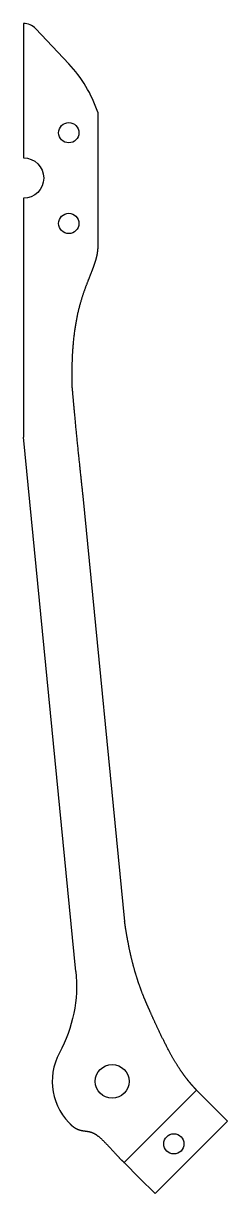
# Model space of a CAD drawing. Header units: millimetres. Extents: x 0 to 30, y 15 to 188.
import ezdxf

# ---------------------------------------------------------------- set-up
doc = ezdxf.new("R2010")
doc.units = ezdxf.units.MM
doc.layers.get('0').update_dxf_attribs({"linetype": 'CONTINUOUS'})

msp = doc.modelspace()

# ---------------------------------------------------------------- linework, layer by layer
for p, q in [((0, 188.13), (0, 168.24)), ((1.82, 187.35), (6.72, 182.16)), ((11, 175), (11, 155.31)), ((0, 162.24), (0, 126.89)), ((7.77, 47.8), (0, 126.89)), ((8.8, 118.14), (14.98, 55.18)), ((14.91, 19.5), (25.63, 30.23)), ((30.23, 25.63), (25.63, 30.23)), ((30.23, 25.63), (19.5, 14.91)), ((14.91, 19.5), (17.2, 17.2)), ((19.5, 14.91), (17.2, 17.2))]:
    msp.add_line(p, q)
for centre, radius in [((6.72, 171.95), 1.5), ((6.72, 158.52), 1.5), ((13.14, 31.52), 2.5), ((22.27, 22.27), 1.5)]:
    msp.add_circle(centre, radius)
for centre, radius, start, end in [((0, 185.63), 2.5, 43.3416, 90), ((-7.35, 168.88), 19.34, 18.4341, 43.3416), ((13.14, 31.52), 8.87, 151.562, 228.5288)]:
    msp.add_arc(centre, radius, start, end)
at = {"extrusion": (0, 0, -1)}
for centre, radius, start, end in [((0, 165.24), 3, 90, 270), ((13.13, 45.75), 21, 174.3883, 208.438)]:
    msp.add_arc(centre, radius, start, end, dxfattribs=at)
for points in [[(11, 155.31), (11.01, 155.18), (11.01, 154.89), (10.98, 154.45), (10.89, 153.83), (10.67, 152.97), (10.35, 152.04), (9.96, 151.03), (9.51, 149.92), (9.04, 148.7), (8.59, 147.36), (8.18, 145.89), (7.82, 144.29), (7.54, 142.56), (7.33, 140.69), (7.2, 138.71), (7.16, 137.03), (7.16, 135.71), (7.17, 134.81), (7.19, 134.36)], [(18.55, 42.35), (18.45, 42.57), (18.25, 43.01), (17.95, 43.69), (17.58, 44.61), (17.14, 45.8), (16.74, 47.02), (16.37, 48.29), (16.03, 49.59), (15.72, 50.94), (15.45, 52.32), (15.25, 53.45), (15.11, 54.31), (15.03, 54.89), (14.98, 55.18)], [(25.63, 30.23), (25.6, 30.27), (25.52, 30.34), (25.39, 30.48), (25.19, 30.7), (24.9, 31.03), (24.56, 31.42), (24.18, 31.89), (23.75, 32.45), (23.29, 33.11), (22.79, 33.88), (22.26, 34.76), (21.7, 35.75), (21.11, 36.86), (20.5, 38.08), (19.87, 39.39), (19.35, 40.53), (18.95, 41.42), (18.68, 42.04), (18.55, 42.35)], [(6.87, 25.25), (7.03, 25.08), (7.36, 24.79), (7.83, 24.47), (8.42, 24.26), (9.12, 24.17), (9.79, 24.1), (10.45, 23.87), (11.14, 23.4), (11.89, 22.7), (12.74, 21.78), (13.52, 20.92), (14.18, 20.23), (14.66, 19.75), (14.91, 19.5)]]:
    msp.add_open_spline(points, degree=5)
msp.add_open_spline([(7.19, 134.36), (7.19, 134.27), (7.26, 133.51), (7.39, 132.04), (7.59, 129.77), (7.9, 126.6), (8.24, 123.33), (8.51, 120.77), (8.7, 119.02), (8.8, 118.14)], degree=5, knots=[0.5866827, 0.5866827, 0.5866827, 0.5866827, 0.5866827, 0.5866827, 0.6, 0.7, 0.8, 0.9, 1, 1, 1, 1, 1, 1])

doc.saveas('drawing.dxf')
